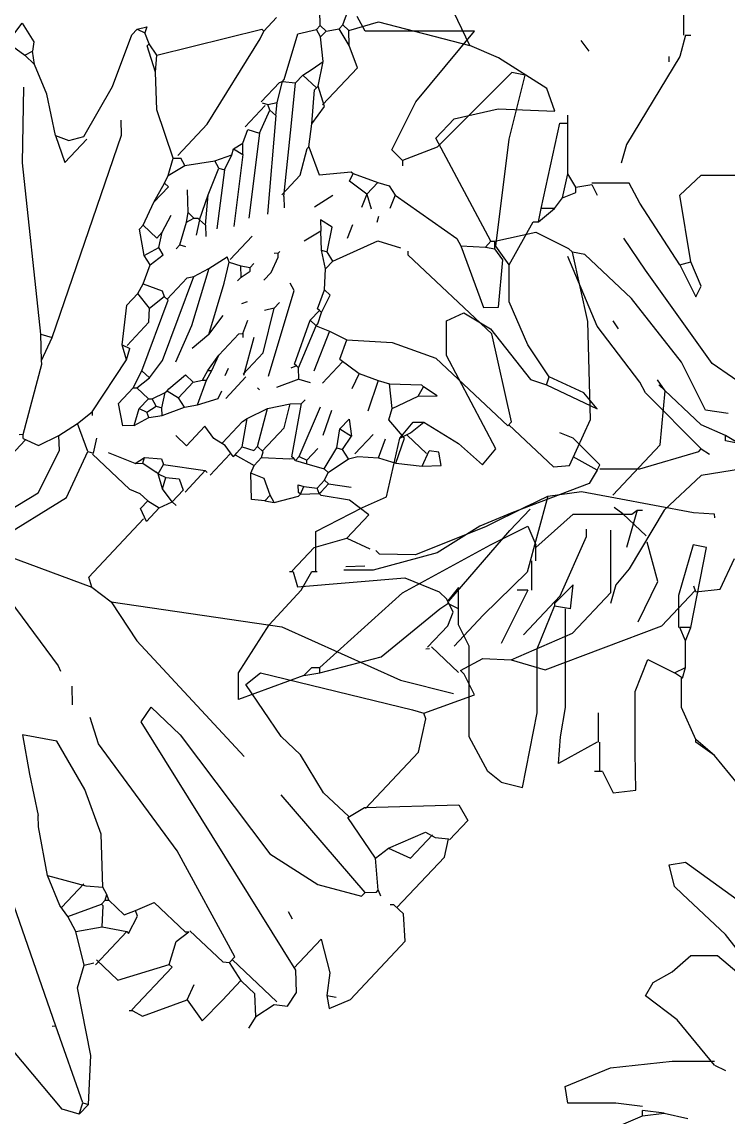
# Model space of a CAD drawing. Header units: metres. Extents: x 1769 to 3632, y 809 to 2652.
# Drawn here: x 2678.6825 to 2678.8982, y 1868.6891 to 1869.0236 of the extents above; entities that cross this region are included whole.
import ezdxf

# ---------------------------------------------------------------- set-up
doc = ezdxf.new("R2010")
doc.units = ezdxf.units.M
doc.header["$LTSCALE"] = 10
for name, color, linetype in [('A-GLAZ', 150, 'Continuous'), ('AG-FP-01$0$A-DOOR-1', 1, 'Continuous'), ('L-PLNT', 66, 'Continuous')]:
    doc.layers.add(name, color=color, linetype=linetype)
doc.styles.add('AG-FP-01$0$spa-fp01$0$WATG_Default', font='SIMPLEX.SHX', dxfattribs={"width": 0.8})

# ---------------------------------------------------------------- blocks, each defined once
blk = doc.blocks.new('GARRA DE LEON')
at = {"layer": 'L-PLNT', "color": 65, "linetype": 'Continuous'}
for p, q in [((1272.3701, 335.0963), (1272.2832, 335.0797)), ((1272.4033, 335.0797), (1272.3701, 335.0963)), ((1272.2376, 335.0632), (1272.1838, 335.0839)), ((1272.2832, 335.0797), (1272.2376, 335.0632)), ((1272.337, 335.0218), (1272.4033, 335.0797)), ((1272.1092, 334.9928), (1272.2376, 335.0632)), ((1272.2976, 334.9638), (1272.337, 335.0218)), ((1272.0719, 334.9514), (1272.0471, 335.0093)), ((1272.0844, 334.9514), (1272.1092, 334.9928)), ((1272.2976, 334.9224), (1272.2976, 334.9638)), ((1272.0471, 334.9265), (1272.0305, 334.9431)), ((1272.0595, 334.9265), (1272.0719, 334.9431)), ((1272.0719, 334.9431), (1272.0719, 334.9514)), ((1272.0844, 334.9514), (1272.0719, 334.9514)), ((1272.1009, 334.9348), (1272.0719, 334.9431)), ((1272.1009, 334.9348), (1272.0844, 334.9514)), ((1272.5109, 334.9224), (1272.5648, 334.9389)), ((1272.5648, 334.9389), (1272.573, 334.9389)), ((1272.5896, 334.9493), (1272.573, 334.9389)), ((1272.6642, 334.8768), (1272.573, 334.9389)), ((1272.689, 334.9493), (1272.5896, 334.9493)), ((1272.8132, 334.9306), (1272.689, 334.9493)), ((1272.0471, 334.9182), (1272.0471, 334.9265)), ((1272.0595, 334.9265), (1272.0471, 334.9265)), ((1272.0595, 334.9141), (1272.0595, 334.9265)), ((1272.1341, 334.9182), (1272.1009, 334.9348)), ((1272.4695, 334.8644), (1272.2976, 334.9224)), ((1272.4736, 334.8685), (1272.5109, 334.9224)), ((1272.8919, 334.9017), (1272.8132, 334.9306)), ((1272.9209, 334.9224), (1272.8919, 334.9017)), ((1272.0305, 334.8934), (1272.0471, 334.9182)), ((1272.0595, 334.9141), (1272.0471, 334.9182)), ((1272.0885, 334.8892), (1272.0595, 334.9141)), ((1272.1341, 334.8395), (1272.1341, 334.9182)), ((1271.9891, 334.8602), (1271.9891, 334.8892)), ((1272.0637, 334.8271), (1272.0305, 334.8934)), ((1272.0844, 334.8685), (1272.0885, 334.8892)), ((1272.1092, 334.8561), (1272.0885, 334.8892)), ((1272.8256, 334.881), (1272.805, 334.8851)), ((1272.0803, 334.852), (1272.0844, 334.8685)), ((1272.4695, 334.8644), (1272.4736, 334.8685)), ((1272.4819, 334.8602), (1272.4736, 334.8685)), ((1272.7718, 334.7691), (1272.6642, 334.8768)), ((1272.8774, 334.8147), (1272.8256, 334.881)), ((1271.8939, 334.7194), (1271.985, 334.8602)), ((1271.985, 334.8602), (1271.9891, 334.8602)), ((1271.9933, 334.8478), (1271.9891, 334.8602)), ((1272.0803, 334.8354), (1272.0803, 334.852)), ((1272.1092, 334.852), (1272.0803, 334.852)), ((1272.1382, 334.8395), (1272.1092, 334.8561)), ((1272.1092, 334.852), (1272.1092, 334.8561)), ((1272.1092, 334.8478), (1272.1092, 334.852)), ((1272.4405, 334.8271), (1272.4695, 334.852)), ((1272.4695, 334.852), (1272.4695, 334.8644)), ((1272.4695, 334.852), (1272.4819, 334.8602)), ((1272.5026, 334.8561), (1272.4819, 334.8602)), ((1272.5482, 334.7981), (1272.5026, 334.8561)), ((1272.0243, 334.6946), (1271.9933, 334.8478)), ((1272.0637, 334.823), (1272.0803, 334.8354)), ((1272.1217, 334.7816), (1272.0803, 334.8354)), ((1272.1423, 334.8064), (1272.1092, 334.8478)), ((1272.1423, 334.8064), (1272.1382, 334.8395)), ((1272.0616, 334.8188), (1272.0637, 334.823)), ((1272.0616, 334.7774), (1272.0616, 334.8188)), ((1272.0637, 334.823), (1272.0637, 334.8271)), ((1272.0803, 334.794), (1272.0637, 334.823)), ((1272.279, 334.8106), (1272.2956, 334.8188)), ((1272.2956, 334.8188), (1272.3121, 334.8147)), ((1272.3121, 334.8147), (1272.4281, 334.8313)), ((1272.4281, 334.8313), (1272.4405, 334.8271)), ((1272.4405, 334.8271), (1272.5316, 334.7816)), ((1272.1631, 334.7774), (1272.1423, 334.8064)), ((1272.2417, 334.794), (1272.279, 334.8106)), ((1272.279, 334.7857), (1272.279, 334.8106)), ((1272.3121, 334.8147), (1272.3204, 334.794)), ((1272.8774, 334.707), (1272.8774, 334.8147)), ((1270.5128, 334.6822), (1270.5128, 334.7857)), ((1272.0719, 334.7816), (1272.0803, 334.794)), ((1272.0927, 334.7774), (1272.0803, 334.794)), ((1272.2045, 334.7567), (1272.2376, 334.794)), ((1272.2376, 334.794), (1272.2417, 334.794)), ((1272.2459, 334.7816), (1272.2417, 334.794)), ((1272.279, 334.7857), (1272.2459, 334.7816)), ((1272.279, 334.7857), (1272.2997, 334.7733)), ((1272.279, 334.7857), (1272.2873, 334.765)), ((1272.5316, 334.7816), (1272.5482, 334.7981)), ((1272.9872, 334.7733), (1273.012, 334.794)), ((1273.012, 334.794), (1273.0162, 334.7898)), ((1272.0637, 334.7774), (1272.0719, 334.7816)), ((1272.0699, 334.7319), (1272.0699, 334.7774)), ((1272.0803, 334.7774), (1272.0719, 334.7816)), ((1272.0927, 334.7402), (1272.0803, 334.7774)), ((1272.0927, 334.7774), (1272.0803, 334.7774)), ((1272.0927, 334.7774), (1272.1879, 334.6573)), ((1272.1879, 334.6946), (1272.1217, 334.7816)), ((1272.1631, 334.7774), (1272.2045, 334.7567)), ((1272.1631, 334.7733), (1272.1631, 334.7774)), ((1272.1838, 334.736), (1272.1631, 334.7733)), ((1272.3204, 334.765), (1272.3163, 334.7733)), ((1272.7967, 334.6946), (1272.7718, 334.7691)), ((1272.8836, 334.707), (1272.9872, 334.7733)), ((1272.2335, 334.7153), (1272.2417, 334.7484)), ((1272.3411, 334.7443), (1272.3743, 334.7609)), ((1272.3908, 334.7609), (1272.3867, 334.765)), ((1272.5689, 334.7609), (1272.3908, 334.7609)), ((1272.6849, 334.6822), (1272.5689, 334.7609)), ((1273.099, 334.7153), (1273.0824, 334.765)), ((1271.8442, 334.7277), (1271.8525, 334.7402)), ((1271.8442, 334.7277), (1271.8566, 334.7319)), ((1271.8525, 334.7402), (1271.8566, 334.7319)), ((1271.8732, 334.7236), (1271.8566, 334.7319)), ((1272.0761, 334.7319), (1272.0927, 334.7402)), ((1272.0844, 334.7112), (1272.0761, 334.7319)), ((1272.0927, 334.7402), (1272.1713, 334.6325)), ((1272.1838, 334.6946), (1272.1838, 334.736)), ((1272.3039, 334.7153), (1272.2956, 334.736)), ((1272.3121, 334.6739), (1272.3411, 334.7443)), ((1271.8442, 334.7153), (1271.8442, 334.7277)), ((1271.8773, 334.6366), (1271.8442, 334.7153)), ((1271.8732, 334.7194), (1271.8732, 334.7236)), ((1271.8939, 334.7194), (1271.8732, 334.7236)), ((1271.9105, 334.6987), (1271.8732, 334.7194)), ((1271.9105, 334.6987), (1271.8939, 334.7194)), ((1273.0741, 334.6863), (1273.099, 334.7153)), ((1270.0179, 334.6884), (1270.0055, 334.7112)), ((1271.9519, 334.6573), (1271.9105, 334.6987)), ((1272.0803, 334.6946), (1272.0844, 334.7112)), ((1272.0803, 334.6946), (1272.0968, 334.6987)), ((1272.0968, 334.6987), (1272.0844, 334.7112)), ((1272.0968, 334.6987), (1272.1631, 334.6076)), ((1272.2749, 334.7112), (1272.2542, 334.707)), ((1272.2542, 334.707), (1272.2666, 334.6946)), ((1272.2956, 334.678), (1272.2749, 334.7112)), ((1272.8381, 334.678), (1272.8836, 334.707)), ((1270.1877, 334.6884), (1270.0179, 334.6884)), ((1270.0966, 334.5786), (1270.1877, 334.6884)), ((1270.5149, 334.6822), (1270.5066, 334.649)), ((1270.5149, 334.6822), (1270.5232, 334.6822)), ((1272.0243, 334.6283), (1272.0243, 334.6946)), ((1272.0719, 334.6615), (1272.0844, 334.6863)), ((1272.0844, 334.6863), (1272.0803, 334.6946)), ((1272.0927, 334.6615), (1272.0844, 334.6863)), ((1272.1879, 334.6946), (1272.2003, 334.6822)), ((1272.2666, 334.6946), (1272.2583, 334.6656)), ((1272.2873, 334.6739), (1272.2666, 334.6946)), ((1272.6849, 334.6739), (1272.6849, 334.6822)), ((1272.7801, 334.676), (1272.7967, 334.6946)), ((1272.9085, 334.6967), (1272.8919, 334.6946)), ((1272.9582, 334.6967), (1272.9085, 334.6967)), ((1273.0203, 334.6573), (1272.9665, 334.6905)), ((1273.0741, 334.6863), (1273.0658, 334.6905)), ((1273.0721, 334.6118), (1273.0721, 334.6863)), ((1270.3658, 334.6573), (1270.3534, 334.6739)), ((1272.2873, 334.6739), (1272.2956, 334.678)), ((1272.3121, 334.6573), (1272.2873, 334.6739)), ((1272.3121, 334.6739), (1272.2956, 334.678)), ((1272.3121, 334.6573), (1272.3121, 334.6739)), ((1272.4654, 334.6449), (1272.5316, 334.6739)), ((1272.5316, 334.6739), (1272.6849, 334.6739)), ((1272.6849, 334.676), (1272.7801, 334.676)), ((1272.805, 334.6366), (1272.8381, 334.678)), ((1272.9789, 334.5952), (1272.9126, 334.6656)), ((1270.5066, 334.649), (1270.4238, 334.5124)), ((1270.49, 334.6408), (1270.49, 334.649)), ((1272.0223, 334.6201), (1271.9519, 334.6573)), ((1272.043, 334.6242), (1272.0719, 334.6615)), ((1272.0844, 334.6573), (1272.0719, 334.6615)), ((1272.0844, 334.6573), (1272.0927, 334.6615)), ((1272.1009, 334.6159), (1272.0844, 334.6573)), ((1272.0927, 334.6615), (1272.1465, 334.5869)), ((1272.3329, 334.6325), (1272.3121, 334.6573)), ((1273.041, 334.5911), (1273.0203, 334.6573)), ((1271.898, 334.5497), (1271.8773, 334.6366)), ((1272.3453, 334.6035), (1272.3329, 334.6325)), ((1272.3453, 334.6325), (1272.3329, 334.6325)), ((1272.3536, 334.6035), (1272.3453, 334.6325)), ((1272.4115, 334.5994), (1272.4654, 334.6449)), ((1272.573, 334.6325), (1272.5482, 334.6283)), ((1272.5523, 334.6118), (1272.573, 334.6325)), ((1272.7925, 334.6035), (1272.805, 334.6366)), ((1272.805, 334.6366), (1272.8629, 334.529)), ((1272.8919, 334.6325), (1272.8836, 334.6408)), ((1272.925, 334.5372), (1272.8919, 334.6325)), ((1270.2457, 334.6242), (1270.1297, 334.5082)), ((1270.2416, 334.5207), (1270.2664, 334.6201)), ((1270.2664, 334.6201), (1270.2457, 334.6242)), ((1272.0223, 334.6201), (1272.0305, 334.6283)), ((1272.0347, 334.5952), (1272.0223, 334.6201)), ((1272.043, 334.6242), (1272.0305, 334.6283)), ((1272.0347, 334.5952), (1272.043, 334.6242)), ((1272.1299, 334.5786), (1272.1009, 334.6159)), ((1272.1175, 334.5786), (1272.1009, 334.6159)), ((1272.1941, 334.5662), (1272.1941, 334.6159)), ((1272.2417, 334.6242), (1272.2376, 334.6201)), ((1272.2417, 334.6242), (1272.2417, 334.6283)), ((1272.2459, 334.6201), (1272.2417, 334.6242)), ((1272.2542, 334.5952), (1272.2459, 334.6201)), ((1272.2542, 334.5952), (1272.2459, 334.6201)), ((1272.5068, 334.5952), (1272.544, 334.6283)), ((1272.544, 334.6283), (1272.5482, 334.6283)), ((1272.5523, 334.6118), (1272.5482, 334.6283)), ((1271.7117, 334.5745), (1271.7076, 334.6118)), ((1271.7076, 334.6118), (1271.7407, 334.6035)), ((1271.7407, 334.6035), (1271.749, 334.5911)), ((1271.9394, 334.5911), (1271.9229, 334.6076)), ((1272.0968, 334.5745), (1272.0719, 334.5994)), ((1272.2997, 334.5994), (1272.2873, 334.6035)), ((1272.3619, 334.4751), (1272.2997, 334.5994)), ((1272.3494, 334.6035), (1272.3453, 334.6035)), ((1272.3494, 334.5828), (1272.3494, 334.6035)), ((1272.3536, 334.6035), (1272.3494, 334.6035)), ((1272.3619, 334.5869), (1272.3536, 334.6035)), ((1272.3825, 334.5911), (1272.4115, 334.5994)), ((1272.424, 334.5704), (1272.4115, 334.5994)), ((1272.5358, 334.5704), (1272.5523, 334.6118)), ((1272.7925, 334.6035), (1272.7677, 334.5372)), ((1272.7987, 334.5579), (1272.7987, 334.6035)), ((1272.9872, 334.4378), (1273.0721, 334.6118)), ((1270.0593, 334.5041), (1270.0966, 334.5786)), ((1271.7117, 334.5745), (1271.7448, 334.5786)), ((1271.7448, 334.5786), (1271.749, 334.5911)), ((1271.7655, 334.5786), (1271.7448, 334.5786)), ((1271.7655, 334.5786), (1271.749, 334.5911)), ((1271.8111, 334.5579), (1271.7655, 334.5786)), ((1272.0761, 334.2888), (1271.9394, 334.5911)), ((1272.0388, 334.5828), (1272.0347, 334.5952)), ((1272.0471, 334.5828), (1272.0388, 334.5828)), ((1272.0471, 334.5497), (1272.0388, 334.5828)), ((1272.0471, 334.5497), (1272.0471, 334.5828)), ((1272.1092, 334.5745), (1272.1134, 334.5786)), ((1272.1175, 334.5786), (1272.1134, 334.5786)), ((1272.1299, 334.5786), (1272.1175, 334.5786)), ((1272.1175, 334.5786), (1272.1299, 334.5579)), ((1272.1299, 334.5786), (1272.1423, 334.5662)), ((1272.2128, 334.5704), (1272.2252, 334.5786)), ((1272.2252, 334.5786), (1272.2252, 334.5869)), ((1272.2293, 334.5745), (1272.2252, 334.5786)), ((1272.2542, 334.5952), (1272.2542, 334.5786)), ((1272.3784, 334.5165), (1272.3494, 334.5828)), ((1272.3619, 334.5828), (1272.3494, 334.5828)), ((1272.3619, 334.5828), (1272.3825, 334.5911)), ((1272.3619, 334.5828), (1272.3619, 334.5869)), ((1272.3867, 334.5165), (1272.3619, 334.5828)), ((1272.3825, 334.5911), (1272.4074, 334.529)), ((1272.4612, 334.5745), (1272.4902, 334.5869)), ((1272.4902, 334.5869), (1272.5068, 334.5952)), ((1272.4902, 334.5869), (1272.5109, 334.5414)), ((1272.5358, 334.5704), (1272.5068, 334.5952)), ((1272.9789, 334.5082), (1272.9789, 334.5952)), ((1272.1051, 334.5621), (1272.0968, 334.5745)), ((1272.1092, 334.5745), (1272.0968, 334.5745)), ((1272.1051, 334.5621), (1272.1092, 334.5745)), ((1272.1217, 334.529), (1272.1051, 334.5621)), ((1272.1796, 334.5331), (1272.1879, 334.5662)), ((1272.1962, 334.5621), (1272.1879, 334.5662)), ((1272.1962, 334.5621), (1272.2128, 334.5704)), ((1272.2128, 334.5331), (1272.1962, 334.5621)), ((1272.2252, 334.5579), (1272.2128, 334.5704)), ((1272.2252, 334.5579), (1272.2293, 334.5745)), ((1272.2956, 334.5579), (1272.2956, 334.5704)), ((1272.424, 334.5704), (1272.4612, 334.5745)), ((1272.4302, 334.5704), (1272.4302, 334.5248)), ((1272.4612, 334.5745), (1272.4695, 334.5497)), ((1272.544, 334.5538), (1272.5358, 334.5704)), ((1272.6352, 334.5704), (1272.6227, 334.5621)), ((1272.631, 334.5372), (1272.6227, 334.5621)), ((1272.6517, 334.5579), (1272.6352, 334.5704)), ((1270.2912, 334.413), (1270.3202, 334.5455)), ((1270.3202, 334.5455), (1270.3326, 334.5455)), ((1270.3326, 334.5455), (1270.3326, 334.5579)), ((1270.3326, 334.4668), (1270.3326, 334.5455)), ((1271.8649, 334.5207), (1271.8111, 334.5579)), ((1271.8856, 334.529), (1271.898, 334.5497)), ((1271.9042, 334.5), (1271.9042, 334.5497)), ((1272.0595, 334.5124), (1272.0471, 334.5497)), ((1272.0885, 334.5248), (1272.0803, 334.5538)), ((1272.2252, 334.5579), (1272.2252, 334.5497)), ((1272.2956, 334.5579), (1272.2873, 334.5455)), ((1272.3308, 334.4958), (1272.2956, 334.5579)), ((1272.5813, 334.5497), (1272.544, 334.5538)), ((1272.5813, 334.5559), (1272.6227, 334.5559)), ((1272.5979, 334.5124), (1272.5813, 334.5497)), ((1272.631, 334.5372), (1272.6517, 334.5579)), ((1272.805, 334.413), (1272.7987, 334.5579)), ((1271.8566, 334.4544), (1271.778, 334.5414)), ((1271.8649, 334.5207), (1271.8856, 334.529)), ((1272.1217, 334.529), (1272.1299, 334.5331)), ((1272.1217, 334.529), (1272.1217, 334.5207)), ((1272.1713, 334.5082), (1272.1796, 334.5331)), ((1272.1796, 334.5331), (1272.2211, 334.4503)), ((1272.25, 334.4586), (1272.2128, 334.5331)), ((1272.2542, 334.529), (1272.2583, 334.5372)), ((1272.573, 334.5), (1272.5606, 334.529)), ((1272.5979, 334.5124), (1272.631, 334.5372)), ((1272.7677, 334.5372), (1272.718, 334.4296)), ((1272.8629, 334.529), (1272.8588, 334.4337)), ((1272.925, 334.4544), (1272.925, 334.5372)), ((1270.2208, 334.355), (1270.2416, 334.5207)), ((1270.4238, 334.5124), (1270.4155, 334.4834)), ((1271.8649, 334.5207), (1271.9042, 334.5)), ((1272.0595, 334.5124), (1272.0885, 334.5124)), ((1272.0595, 334.5041), (1272.0595, 334.5124)), ((1272.1009, 334.5041), (1272.0885, 334.5248)), ((1272.0885, 334.5124), (1272.0885, 334.5248)), ((1272.2873, 334.4958), (1272.279, 334.5165)), ((1272.3825, 334.5165), (1272.3784, 334.5165)), ((1272.3825, 334.5165), (1272.3784, 334.5082)), ((1272.3867, 334.5165), (1272.3825, 334.5165)), ((1272.3991, 334.5041), (1272.3867, 334.5165)), ((1272.3991, 334.5041), (1272.4157, 334.5124)), ((1272.4985, 334.4917), (1272.4985, 334.5124)), ((1272.4985, 334.5124), (1272.5192, 334.4958)), ((1272.542, 334.4793), (1272.542, 334.5207)), ((1272.573, 334.5), (1272.5979, 334.5124)), ((1270.0759, 334.4875), (1270.0593, 334.5041)), ((1270.1297, 334.5082), (1270.0759, 334.4875)), ((1272.0927, 334.4793), (1272.0595, 334.5041)), ((1272.0927, 334.4793), (1272.1009, 334.5041)), ((1272.1134, 334.5), (1272.1009, 334.5041)), ((1272.1092, 334.4751), (1272.1134, 334.5)), ((1272.1651, 334.5), (1272.1713, 334.5082)), ((1272.1651, 334.4544), (1272.1651, 334.5)), ((1272.2252, 334.3799), (1272.1713, 334.5082)), ((1272.25, 334.4586), (1272.2459, 334.4958)), ((1272.2832, 334.4917), (1272.2873, 334.4958)), ((1272.2873, 334.4958), (1272.2915, 334.4917)), ((1272.3329, 334.4503), (1272.3039, 334.5041)), ((1272.3308, 334.4503), (1272.3308, 334.4958)), ((1272.3991, 334.5041), (1272.3825, 334.471)), ((1272.4819, 334.4171), (1272.4529, 334.4958)), ((1272.4861, 334.4668), (1272.4695, 334.5041)), ((1272.4985, 334.4917), (1272.5192, 334.4958)), ((1272.5234, 334.471), (1272.5192, 334.4958)), ((1272.5482, 334.4793), (1272.573, 334.5)), ((1272.9375, 334.413), (1272.9789, 334.5082)), ((1270.0759, 334.4875), (1270.0759, 334.4793)), ((1272.1092, 334.4751), (1272.0927, 334.4793)), ((1272.2832, 334.4461), (1272.2832, 334.4917)), ((1272.4157, 334.4668), (1272.4281, 334.4793)), ((1272.4281, 334.4793), (1272.4281, 334.4875)), ((1272.4736, 334.4089), (1272.4281, 334.4793)), ((1272.515, 334.4668), (1272.4985, 334.4917)), ((1272.5399, 334.4668), (1272.5482, 334.4793)), ((1270.3244, 334.4296), (1270.3326, 334.4668)), ((1270.3451, 334.4461), (1270.3326, 334.4668)), ((1270.5066, 334.4337), (1270.5397, 334.4648)), ((1270.5397, 334.4648), (1270.5936, 334.4648)), ((1272.1217, 334.4461), (1272.1092, 334.4751)), ((1272.395, 334.4378), (1272.4157, 334.4668)), ((1272.4343, 334.4337), (1272.4157, 334.4668)), ((1272.515, 334.4668), (1272.5234, 334.471)), ((1272.5234, 334.4296), (1272.515, 334.4668)), ((1272.5399, 334.4668), (1272.5234, 334.471)), ((1272.5316, 334.4296), (1272.5399, 334.4668)), ((1270.3451, 334.4461), (1270.3699, 334.4503)), ((1270.3451, 334.4378), (1270.3451, 334.4461)), ((1270.4279, 334.4523), (1270.3699, 334.4523)), ((1270.3699, 334.4503), (1270.3782, 334.4337)), ((1270.4445, 334.4213), (1270.4279, 334.4523)), ((1272.0595, 334.2805), (1271.8566, 334.4544)), ((1272.1217, 334.4461), (1272.1507, 334.4586)), ((1272.1258, 334.4296), (1272.1217, 334.4461)), ((1272.1507, 334.4586), (1272.1589, 334.4544)), ((1272.1548, 334.4254), (1272.1589, 334.4544)), ((1272.1672, 334.4544), (1272.1589, 334.4544)), ((1272.2128, 334.3467), (1272.1672, 334.4544)), ((1272.2211, 334.4503), (1272.2417, 334.3923)), ((1272.25, 334.4586), (1272.2459, 334.4254)), ((1272.2873, 334.4171), (1272.2832, 334.4461)), ((1272.2915, 334.4213), (1272.2832, 334.4461)), ((1272.337, 334.4503), (1272.337, 334.4047)), ((1272.366, 334.4503), (1272.3619, 334.4503)), ((1272.4944, 334.4213), (1272.4944, 334.4461)), ((1270.312, 334.413), (1270.3244, 334.4296)), ((1270.3244, 334.4296), (1270.3451, 334.4378)), ((1270.5232, 334.3302), (1270.5066, 334.4337)), ((1272.1258, 334.4047), (1272.1258, 334.4296)), ((1272.1548, 334.4254), (1272.1258, 334.4296)), ((1272.1693, 334.4089), (1272.1548, 334.4254)), ((1272.3121, 334.4296), (1272.308, 334.442)), ((1272.3825, 334.4047), (1272.395, 334.4378)), ((1272.424, 334.384), (1272.395, 334.4378)), ((1272.4343, 334.384), (1272.4343, 334.4337)), ((1272.4985, 334.4171), (1272.5234, 334.4296)), ((1272.5316, 334.4296), (1272.5234, 334.4296)), ((1272.5358, 334.4171), (1272.5316, 334.4296)), ((1272.544, 334.4171), (1272.573, 334.4378)), ((1272.6227, 334.4254), (1272.5855, 334.4213)), ((1272.6227, 334.3757), (1272.6227, 334.4254)), ((1272.718, 334.4296), (1272.6766, 334.3923)), ((1272.8588, 334.4337), (1272.8588, 334.3674)), ((1272.9375, 334.413), (1272.9872, 334.4378)), ((1270.2871, 334.3923), (1270.312, 334.413)), ((1270.2871, 334.3923), (1270.2912, 334.413)), ((1270.312, 334.413), (1270.2912, 334.413)), ((1270.5066, 334.326), (1270.4445, 334.4213)), ((1272.1693, 334.3592), (1272.1693, 334.4089)), ((1272.2873, 334.4171), (1272.2915, 334.4213)), ((1272.2915, 334.4006), (1272.2873, 334.4171)), ((1272.2956, 334.4047), (1272.2915, 334.4213)), ((1272.3287, 334.3964), (1272.3246, 334.4089)), ((1272.4736, 334.4047), (1272.4778, 334.4089)), ((1272.4778, 334.4089), (1272.4736, 334.4089)), ((1272.4819, 334.4089), (1272.4778, 334.4089)), ((1272.4819, 334.4171), (1272.4944, 334.4213)), ((1272.4819, 334.4089), (1272.4985, 334.4171)), ((1272.4819, 334.4089), (1272.4819, 334.4171)), ((1272.4985, 334.4171), (1272.4944, 334.4213)), ((1272.5358, 334.4006), (1272.5358, 334.4171)), ((1272.544, 334.4171), (1272.5358, 334.4171)), ((1272.544, 334.4006), (1272.544, 334.4171)), ((1272.5855, 334.4213), (1272.5482, 334.3964)), ((1272.7304, 334.3923), (1272.7842, 334.413)), ((1272.7842, 334.413), (1272.8008, 334.413)), ((1272.8215, 334.4047), (1272.8008, 334.413)), ((1272.9043, 334.384), (1272.9375, 334.413)), ((1270.2416, 334.326), (1270.2788, 334.3923)), ((1270.2788, 334.3923), (1270.2871, 334.3923)), ((1272.1631, 334.355), (1272.1258, 334.4047)), ((1272.2832, 334.3882), (1272.2915, 334.4006)), ((1272.2915, 334.4006), (1272.2956, 334.4047)), ((1272.3121, 334.3674), (1272.2956, 334.4047)), ((1272.3121, 334.3674), (1272.3287, 334.3964)), ((1272.3805, 334.3964), (1272.3825, 334.4047)), ((1272.3805, 334.3509), (1272.3805, 334.3964)), ((1272.4074, 334.3674), (1272.3825, 334.4047)), ((1272.4405, 334.3757), (1272.4736, 334.4047)), ((1272.5192, 334.3882), (1272.5358, 334.4006)), ((1272.5234, 334.3757), (1272.544, 334.3964)), ((1272.544, 334.3964), (1272.5358, 334.4006)), ((1272.544, 334.3964), (1272.544, 334.4006)), ((1272.5482, 334.3964), (1272.544, 334.3964)), ((1272.6186, 334.2681), (1272.7304, 334.3923)), ((1272.6766, 334.3923), (1272.6683, 334.3923)), ((1272.8298, 334.384), (1272.8215, 334.4047)), ((1272.2293, 334.3467), (1272.2252, 334.3799)), ((1272.2625, 334.355), (1272.2666, 334.3882)), ((1272.2666, 334.3882), (1272.2832, 334.3882)), ((1272.2832, 334.355), (1272.2832, 334.3882)), ((1272.4074, 334.3674), (1272.424, 334.3757)), ((1272.424, 334.3757), (1272.424, 334.384)), ((1272.4364, 334.384), (1272.424, 334.384)), ((1272.4405, 334.3757), (1272.4364, 334.384)), ((1272.4405, 334.3592), (1272.4405, 334.3757)), ((1272.5109, 334.384), (1272.5192, 334.3882)), ((1272.5192, 334.3757), (1272.5109, 334.384)), ((1272.5234, 334.3757), (1272.5192, 334.3882)), ((1272.5234, 334.3757), (1272.5192, 334.3757)), ((1272.5234, 334.3716), (1272.5234, 334.3757)), ((1272.5958, 334.3302), (1272.6227, 334.3757)), ((1272.6227, 334.3757), (1272.66, 334.3882)), ((1272.8298, 334.3385), (1272.8298, 334.384)), ((1272.8919, 334.3467), (1272.9043, 334.384)), ((1270.4528, 334.3177), (1270.4196, 334.3674)), ((1272.1631, 334.355), (1272.1755, 334.3592)), ((1272.1838, 334.3426), (1272.1755, 334.3592)), ((1272.2997, 334.3509), (1272.3121, 334.3674)), ((1272.4074, 334.355), (1272.4074, 334.3674)), ((1272.4074, 334.3509), (1272.4405, 334.3592)), ((1272.4447, 334.3467), (1272.4405, 334.3592)), ((1272.5026, 334.3385), (1272.5234, 334.3716)), ((1272.6517, 334.3426), (1272.6724, 334.3633)), ((1270.2416, 334.326), (1270.2208, 334.355)), ((1272.1838, 334.3426), (1272.1631, 334.355)), ((1272.2003, 334.2474), (1272.1838, 334.3426)), ((1272.2211, 334.3177), (1272.2128, 334.3467)), ((1272.2293, 334.3467), (1272.2128, 334.3467)), ((1272.2252, 334.3219), (1272.2293, 334.3467)), ((1272.2542, 334.326), (1272.2625, 334.3467)), ((1272.2625, 334.3509), (1272.2832, 334.355)), ((1272.2625, 334.3509), (1272.2625, 334.355)), ((1272.2625, 334.3467), (1272.2625, 334.3509)), ((1272.2749, 334.326), (1272.2625, 334.3467)), ((1272.2997, 334.3509), (1272.2832, 334.355)), ((1272.2832, 334.3177), (1272.2997, 334.3509)), ((1272.366, 334.3467), (1272.3432, 334.3509)), ((1272.3432, 334.3509), (1272.3432, 334.3095)), ((1272.3867, 334.3509), (1272.366, 334.3467)), ((1272.4074, 334.3467), (1272.3867, 334.3509)), ((1272.4012, 334.3012), (1272.4012, 334.3467)), ((1272.4074, 334.3509), (1272.4074, 334.355)), ((1272.4074, 334.3467), (1272.4074, 334.3509)), ((1272.4654, 334.355), (1272.4447, 334.3467)), ((1272.4736, 334.3177), (1272.4447, 334.3467)), ((1272.4902, 334.3426), (1272.4654, 334.355)), ((1272.4902, 334.3302), (1272.4902, 334.3426)), ((1272.5026, 334.3385), (1272.4902, 334.3426)), ((1272.834, 334.3426), (1272.8919, 334.3426)), ((1272.9002, 334.3467), (1272.8919, 334.3467)), ((1272.9333, 334.3343), (1272.9002, 334.3467)), ((1270.2416, 334.2681), (1270.2416, 334.326)), ((1270.3782, 334.2308), (1270.3326, 334.3385)), ((1270.5066, 334.326), (1270.5232, 334.3302)), ((1270.5066, 334.326), (1270.5314, 334.2763)), ((1270.5397, 334.2929), (1270.5232, 334.3302)), ((1272.25, 334.3219), (1272.2542, 334.326)), ((1272.2666, 334.3219), (1272.2542, 334.326)), ((1272.2666, 334.3219), (1272.2749, 334.326)), ((1272.2832, 334.3177), (1272.2749, 334.326)), ((1272.4902, 334.3302), (1272.4736, 334.3177)), ((1272.4902, 334.3302), (1272.5026, 334.3385)), ((1272.5958, 334.2805), (1272.5958, 334.3302)), ((1272.834, 334.3385), (1272.8298, 334.3343)), ((1272.8961, 334.2598), (1272.9333, 334.3343)), ((1270.5563, 334.1728), (1270.4528, 334.3177)), ((1272.2211, 334.3177), (1272.2252, 334.3219)), ((1272.2211, 334.2846), (1272.2211, 334.3177)), ((1272.25, 334.3219), (1272.2252, 334.3219)), ((1272.25, 334.3012), (1272.25, 334.3219)), ((1272.2625, 334.3053), (1272.2666, 334.3219)), ((1272.2707, 334.3012), (1272.2832, 334.3177)), ((1272.3432, 334.3095), (1272.3204, 334.3095)), ((1272.834, 334.2722), (1272.9085, 334.3136)), ((1270.5314, 334.2763), (1270.5397, 334.2929)), ((1272.25, 334.3012), (1272.2625, 334.3053)), ((1272.2625, 334.2763), (1272.25, 334.3012)), ((1272.2707, 334.3012), (1272.2625, 334.3053)), ((1272.2625, 334.2763), (1272.2707, 334.3012)), ((1272.337, 334.2639), (1272.3908, 334.3012)), ((1272.3908, 334.2556), (1272.3908, 334.3012)), ((1272.3908, 334.3012), (1272.395, 334.3012)), ((1272.0595, 334.2805), (1272.0761, 334.2888)), ((1272.0885, 334.2515), (1272.0595, 334.2805)), ((1272.0885, 334.2515), (1272.0761, 334.2888)), ((1272.25, 334.2639), (1272.2211, 334.2846)), ((1272.2625, 334.2763), (1272.25, 334.2639)), ((1272.5979, 334.2805), (1272.5938, 334.2763)), ((1272.5979, 334.2805), (1272.6186, 334.2681)), ((1270.2705, 334.2018), (1270.2416, 334.2681)), ((1272.308, 334.2515), (1272.3287, 334.2681)), ((1272.3287, 334.2681), (1272.337, 334.2639)), ((1272.3411, 334.2474), (1272.337, 334.2639)), ((1272.3536, 334.2515), (1272.3701, 334.2639)), ((1272.3701, 334.2639), (1272.3867, 334.2556)), ((1272.3867, 334.2308), (1272.3867, 334.2556)), ((1272.6434, 334.2059), (1272.834, 334.2722)), ((1272.8795, 334.2515), (1272.8961, 334.2598)), ((1272.9043, 334.2556), (1272.8961, 334.2598)), ((1272.9313, 334.2101), (1272.9043, 334.2556)), ((1270.1442, 334.2391), (1270.1712, 334.2515)), ((1270.1442, 334.1852), (1270.1442, 334.2391)), ((1270.1712, 334.2515), (1270.2126, 334.2266)), ((1270.4114, 334.2266), (1270.403, 334.2391)), ((1272.0927, 334.2474), (1272.0885, 334.2515)), ((1272.1465, 334.148), (1272.0927, 334.2474)), ((1272.1962, 334.2184), (1272.2003, 334.2474)), ((1272.2003, 334.2474), (1272.2045, 334.2432)), ((1272.3039, 334.2349), (1272.308, 334.2515)), ((1272.3039, 334.2349), (1272.3121, 334.2432)), ((1272.3121, 334.2432), (1272.308, 334.2515)), ((1272.3121, 334.2432), (1272.337, 334.2474)), ((1272.3411, 334.2474), (1272.337, 334.2474)), ((1272.3411, 334.2474), (1272.3536, 334.2515)), ((1272.3619, 334.2349), (1272.3411, 334.2474)), ((1272.3619, 334.2349), (1272.3536, 334.2515)), ((1272.6683, 334.1314), (1272.8795, 334.2515)), ((1270.2126, 334.2266), (1270.2747, 334.148)), ((1270.4445, 334.1438), (1270.3782, 334.2308)), ((1272.2459, 334.2018), (1272.2335, 334.2225)), ((1272.3039, 334.2349), (1272.2625, 334.2184)), ((1272.3867, 334.2308), (1272.3619, 334.2349)), ((1272.3784, 334.2101), (1272.3867, 334.2308)), ((1272.3867, 334.2308), (1272.395, 334.2308)), ((1272.1879, 334.1852), (1272.1962, 334.2184)), ((1272.2376, 334.1977), (1272.1962, 334.2184)), ((1272.3246, 334.1997), (1272.3411, 334.2059)), ((1272.3411, 334.2059), (1272.3577, 334.2059)), ((1272.3577, 334.2059), (1272.3784, 334.2101)), ((1272.3577, 334.1894), (1272.3577, 334.2059)), ((1272.3784, 334.1811), (1272.3784, 334.2101)), ((1272.424, 334.0527), (1272.6434, 334.2059)), ((1272.9313, 334.09), (1272.9313, 334.2101)), ((1270.3037, 334.1521), (1270.2705, 334.2018)), ((1272.2376, 334.1977), (1272.2459, 334.2018)), ((1272.2625, 334.1231), (1272.2376, 334.1977)), ((1272.2459, 334.1997), (1272.3246, 334.1997)), ((1272.3784, 334.1811), (1272.3577, 334.1894)), ((1272.9292, 334.09), (1273.0327, 334.1935)), ((1273.0327, 334.1935), (1273.0596, 334.1852)), ((1270.2208, 334.0403), (1270.1442, 334.1852)), ((1270.6225, 334.1273), (1270.5563, 334.1728)), ((1272.1755, 334.1521), (1272.1879, 334.1852)), ((1272.2045, 334.1687), (1272.1879, 334.1852)), ((1272.3722, 334.0569), (1272.3722, 334.1811)), ((1273.0596, 334.1852), (1273.0596, 334.1438)), ((1272.2252, 334.0983), (1272.2045, 334.1687)), ((1270.2747, 334.148), (1270.2995, 334.1397)), ((1270.2995, 334.1397), (1270.3037, 334.1521)), ((1270.2995, 334.1397), (1270.3782, 334.1024)), ((1270.3575, 334.1273), (1270.3037, 334.1521)), ((1270.4528, 334.1273), (1270.4445, 334.1438)), ((1270.4528, 334.1273), (1270.4445, 334.1438)), ((1270.5397, 334.0776), (1270.4735, 334.1397)), ((1272.1465, 334.148), (1272.1423, 334.1438)), ((1272.1507, 334.1438), (1272.1465, 334.148)), ((1272.1507, 334.1438), (1272.1755, 334.1521)), ((1272.1548, 334.0776), (1272.1548, 334.1438)), ((1273.041, 334.1314), (1273.0576, 334.1438)), ((1273.0721, 334.119), (1273.0576, 334.1438)), ((1270.3782, 334.1024), (1270.3575, 334.1273)), ((1270.5397, 334.0403), (1270.4528, 334.1273)), ((1272.2293, 333.9989), (1272.2625, 334.1231)), ((1272.6642, 334.1024), (1272.6683, 334.1314)), ((1272.9996, 334.0693), (1273.0244, 334.1273)), ((1273.0244, 334.1273), (1273.041, 334.1314)), ((1273.0348, 334.0817), (1273.0348, 334.1314)), ((1272.7594, 334.0817), (1272.6642, 334.1024)), ((1273.0721, 334.0113), (1273.0721, 334.119)), ((1272.2003, 334.0072), (1272.2252, 334.0983)), ((1272.9209, 334.061), (1272.9292, 334.09)), ((1270.0718, 334.0569), (1270.0925, 334.0817)), ((1270.0883, 334.0651), (1270.109, 334.0817)), ((1270.0925, 334.0817), (1270.109, 334.0817)), ((1270.109, 334.0817), (1270.1629, 334.0486)), ((1270.577, 334.061), (1270.5397, 334.0776)), ((1272.8008, 334.0817), (1272.7594, 334.0817)), ((1272.8671, 334.0631), (1272.8008, 334.0817)), ((1272.9954, 334.0444), (1272.9996, 334.0693)), ((1272.9996, 334.0693), (1273.0348, 334.0817)), ((1270.0511, 333.9657), (1270.0718, 334.0569)), ((1270.0718, 334.0569), (1270.0883, 334.0651)), ((1270.341, 334.0569), (1270.3202, 334.0651)), ((1270.3824, 334.0154), (1270.341, 334.0569)), ((1270.5977, 334.0486), (1270.577, 334.061)), ((1270.577, 334.0527), (1270.577, 334.061)), ((1270.5977, 334.0486), (1270.577, 334.0527)), ((1272.3867, 334.0486), (1272.3722, 334.0569)), ((1272.3867, 334.0486), (1272.424, 334.0527)), ((1272.424, 334.0527), (1272.4944, 334.0361)), ((1272.9209, 334.0631), (1272.8671, 334.0631)), ((1272.9954, 334.0444), (1272.9209, 334.061)), ((1270.1629, 334.0486), (1270.2001, 334.0154)), ((1270.2001, 334.0154), (1270.2208, 334.0403)), ((1270.4445, 334.0092), (1270.5356, 334.0361)), ((1270.5356, 334.0361), (1270.5397, 334.0403)), ((1270.5397, 334.0403), (1270.5522, 334.032)), ((1272.2293, 333.9823), (1272.3867, 334.0486)), ((1272.4944, 334.0361), (1272.7387, 334.0196)), ((1273.0327, 334.0113), (1272.9954, 334.0444)), ((1270.3782, 334.0072), (1270.341, 334.0279)), ((1270.3782, 334.0072), (1270.3658, 333.9865)), ((1270.3782, 334.0072), (1270.3824, 334.0154)), ((1270.3824, 334.0092), (1270.4445, 334.0092)), ((1270.6432, 334.0154), (1270.5397, 333.9989)), ((1273.0203, 333.9947), (1272.8215, 334.0154)), ((1273.0203, 333.9947), (1273.0327, 334.0072)), ((1273.0327, 334.0072), (1273.0327, 334.0113)), ((1273.0327, 334.0113), (1273.041, 334.0072)), ((1273.0658, 334.0113), (1273.0617, 334.0072)), ((1273.0866, 334.0113), (1273.0658, 334.0113)), ((1273.1176, 333.9823), (1273.0866, 334.0113)), ((1270.3658, 333.9865), (1270.2457, 333.9409)), ((1270.5397, 333.9989), (1270.4818, 333.945)), ((1272.9582, 333.9533), (1273.0203, 333.9865)), ((1273.0203, 333.9865), (1273.0203, 333.9947)), ((1272.5813, 333.9761), (1272.6434, 333.9761)), ((1272.5855, 333.9492), (1272.5813, 333.9761)), ((1272.6434, 333.9761), (1272.8712, 333.9368)), ((1273.1176, 333.8581), (1273.1176, 333.9823)), ((1270.0138, 333.9492), (1270.0511, 333.9657)), ((1272.2211, 333.9616), (1272.4322, 333.9243)), ((1272.8712, 333.9368), (1272.9582, 333.9533)), ((1269.9413, 333.9119), (1270.0138, 333.9492)), ((1270.2457, 333.9409), (1270.196, 333.9202)), ((1270.283, 333.8871), (1270.341, 333.9388)), ((1270.341, 333.9388), (1270.432, 333.9388)), ((1270.4403, 333.945), (1270.4238, 333.8871)), ((1270.4818, 333.945), (1270.4279, 333.8539)), ((1270.432, 333.9388), (1270.4403, 333.945)), ((1270.4403, 333.945), (1270.4486, 333.945)), ((1273.0244, 333.8332), (1272.5855, 333.9492)), ((1270.196, 333.9202), (1270.1297, 333.8788)), ((1270.2126, 333.8912), (1270.2705, 333.9202)), ((1270.2705, 333.9202), (1270.283, 333.8912)), ((1272.4322, 333.9243), (1272.4405, 333.9202)), ((1272.4902, 333.8953), (1272.4695, 333.9161)), ((1269.9413, 333.8498), (1269.9413, 333.9119)), ((1272.5606, 333.8788), (1272.5234, 333.8995)), ((1270.0759, 333.8167), (1270.2126, 333.8912)), ((1270.283, 333.8871), (1270.283, 333.8912)), ((1270.283, 333.8664), (1270.283, 333.8871)), ((1270.283, 333.8664), (1270.283, 333.8871)), ((1270.5273, 333.8912), (1270.5045, 333.8125)), ((1270.5232, 333.7628), (1270.548, 333.8871)), ((1270.548, 333.8871), (1270.5273, 333.8912)), ((1272.9665, 333.8871), (1272.954, 333.8912)), ((1273.0203, 333.8332), (1273.0203, 333.8953)), ((1273.0203, 333.8953), (1273.0658, 333.8664)), ((1270.1297, 333.8788), (1270.0304, 333.8519)), ((1270.2768, 333.8208), (1270.2768, 333.8664)), ((1272.7635, 333.8415), (1272.5606, 333.8788)), ((1273.0658, 333.8664), (1273.0866, 333.8374)), ((1269.9185, 333.8208), (1269.9351, 333.8498)), ((1269.9351, 333.8498), (1269.9434, 333.8498)), ((1270.0304, 333.8519), (1269.9848, 333.8519)), ((1270.4279, 333.8539), (1270.4072, 333.8291)), ((1273.1031, 333.8249), (1273.1176, 333.8581)), ((1272.5109, 333.8374), (1272.4654, 333.8084)), ((1272.5938, 333.8125), (1272.5109, 333.8374)), ((1272.9416, 333.7835), (1272.7635, 333.8415)), ((1273.0493, 333.8084), (1273.0244, 333.8332)), ((1273.0866, 333.8374), (1273.099, 333.8457)), ((1273.0866, 333.8374), (1273.1031, 333.8249)), ((1269.8689, 333.767), (1269.9185, 333.8208)), ((1269.9475, 333.7007), (1270.0759, 333.8167)), ((1270.1629, 333.8249), (1270.1463, 333.8042)), ((1270.1629, 333.7918), (1270.1629, 333.8249)), ((1270.2705, 333.8208), (1270.2333, 333.7463)), ((1270.2705, 333.8208), (1270.254, 333.8208)), ((1270.341, 333.8291), (1270.312, 333.8001)), ((1270.3368, 333.7918), (1270.341, 333.8291)), ((1270.4072, 333.8291), (1270.3989, 333.8001)), ((1270.1339, 333.7918), (1270.1463, 333.8001)), ((1270.1463, 333.8042), (1270.1463, 333.8001)), ((1270.1629, 333.7918), (1270.1463, 333.8001)), ((1270.312, 333.8001), (1270.312, 333.796)), ((1270.5045, 333.8125), (1270.5045, 333.7628)), ((1272.4654, 333.8084), (1272.515, 333.7711)), ((1272.66, 333.7794), (1272.5938, 333.8125)), ((1273.0534, 333.7835), (1273.0493, 333.8084)), ((1270.0428, 333.7173), (1270.1339, 333.7918)), ((1270.1629, 333.7835), (1270.1629, 333.7918)), ((1270.1629, 333.767), (1270.1629, 333.7835)), ((1270.1629, 333.767), (1270.1629, 333.7835)), ((1270.285, 333.7297), (1270.312, 333.796)), ((1270.3368, 333.7918), (1270.312, 333.796)), ((1270.329, 333.6386), (1270.329, 333.7918)), ((1272.718, 333.7214), (1272.66, 333.7794)), ((1272.9416, 333.7711), (1272.9416, 333.7835)), ((1273.0369, 333.7711), (1273.0534, 333.7835)), ((1269.8212, 333.6924), (1269.8689, 333.767)), ((1270.1794, 333.7338), (1270.1629, 333.767)), ((1270.5149, 333.7421), (1270.5066, 333.7628)), ((1270.5232, 333.7628), (1270.5066, 333.7628)), ((1270.5149, 333.7421), (1270.5232, 333.7628)), ((1272.515, 333.7711), (1272.5689, 333.7338)), ((1272.8588, 333.738), (1272.8629, 333.7628)), ((1272.8588, 333.7587), (1272.8629, 333.7628)), ((1272.8629, 333.7649), (1272.9333, 333.7649)), ((1272.9333, 333.7649), (1272.9416, 333.7711)), ((1273.0369, 333.7773), (1272.9416, 333.7773)), ((1272.9747, 333.7628), (1272.9416, 333.7711)), ((1272.9737, 333.7214), (1272.9737, 333.7628)), ((1273.0037, 333.7628), (1272.9747, 333.7628)), ((1273.0286, 333.738), (1273.0037, 333.7628)), ((1273.0286, 333.738), (1273.0369, 333.7711)), ((1270.2333, 333.7463), (1270.2291, 333.738)), ((1272.7801, 333.7297), (1272.7925, 333.7587)), ((1272.7925, 333.7587), (1272.8588, 333.7587)), ((1270.1794, 333.593), (1270.1794, 333.7338)), ((1270.285, 333.6303), (1270.285, 333.7297)), ((1270.5149, 333.7007), (1270.5149, 333.7421)), ((1272.5813, 333.7214), (1272.5689, 333.7338)), ((1272.5813, 333.7214), (1272.5689, 333.7338)), ((1272.7718, 333.7131), (1272.7801, 333.7297)), ((1272.7884, 333.7256), (1272.7801, 333.7297)), ((1272.8754, 333.7049), (1272.8588, 333.738)), ((1273.0286, 333.738), (1273.0327, 333.7173)), ((1269.9475, 333.6924), (1270.0428, 333.7173)), ((1270.4372, 333.6634), (1270.4569, 333.7131)), ((1270.4569, 333.7131), (1270.4983, 333.6924)), ((1272.6434, 333.6759), (1272.5813, 333.7214)), ((1272.6973, 333.7049), (1272.718, 333.7214)), ((1272.7304, 333.7173), (1272.718, 333.7214)), ((1272.7346, 333.709), (1272.7304, 333.7173)), ((1272.7387, 333.7131), (1272.7304, 333.7173)), ((1272.7346, 333.709), (1272.7387, 333.7131)), ((1272.7387, 333.7131), (1272.7718, 333.7131)), ((1272.7967, 333.6966), (1272.7884, 333.7256)), ((1272.9727, 333.6759), (1272.9737, 333.7214)), ((1269.9227, 333.6883), (1269.9351, 333.7007)), ((1269.9351, 333.7007), (1269.9475, 333.7007)), ((1269.9475, 333.6966), (1269.9475, 333.7007)), ((1269.9475, 333.6924), (1269.9475, 333.6966)), ((1270.4983, 333.6924), (1270.5149, 333.7007)), ((1270.5107, 333.6841), (1270.5149, 333.7007)), ((1272.6434, 333.6759), (1272.6973, 333.7049)), ((1272.6931, 333.6552), (1272.6931, 333.7049)), ((1272.7097, 333.651), (1272.7346, 333.7007)), ((1272.7346, 333.7007), (1272.7346, 333.709)), ((1272.7387, 333.7007), (1272.7346, 333.7007)), ((1272.7594, 333.6759), (1272.7387, 333.7007)), ((1272.7594, 333.6759), (1272.7925, 333.6966)), ((1272.7925, 333.6262), (1272.7925, 333.6966)), ((1272.7925, 333.6966), (1272.7967, 333.6966)), ((1272.834, 333.6324), (1272.8754, 333.7049)), ((1272.8816, 333.7049), (1272.8754, 333.7049)), ((1272.8816, 333.6137), (1272.8816, 333.7049)), ((1272.9333, 333.6841), (1272.925, 333.709)), ((1269.8212, 333.651), (1269.8212, 333.6924)), ((1269.9227, 333.6883), (1269.8212, 333.651)), ((1269.9227, 333.6883), (1269.9475, 333.6924)), ((1270.5107, 333.6841), (1270.4983, 333.6924)), ((1270.5087, 333.6386), (1270.5087, 333.6841)), ((1272.9002, 333.6179), (1272.9333, 333.6841)), ((1272.9333, 333.6841), (1272.9727, 333.6759)), ((1270.4372, 333.5682), (1270.4372, 333.6634)), ((1272.689, 333.6552), (1272.6434, 333.6759)), ((1272.7346, 333.6427), (1272.7594, 333.6759)), ((1272.7097, 333.651), (1272.689, 333.6552)), ((1272.7346, 333.6427), (1272.7097, 333.651)), ((1270.2622, 333.5144), (1270.285, 333.6303)), ((1270.3213, 333.593), (1270.329, 333.6386)), ((1270.3803, 333.5848), (1270.3803, 333.6303)), ((1270.5314, 333.5889), (1270.5087, 333.6386)), ((1272.7801, 333.6137), (1272.7346, 333.6427)), ((1272.7884, 333.6324), (1272.834, 333.6324)), ((1272.8132, 333.5144), (1272.6144, 333.6179)), ((1272.7801, 333.6137), (1272.7884, 333.6262)), ((1272.7967, 333.5806), (1272.7801, 333.6137)), ((1272.8836, 333.6137), (1272.8795, 333.6096)), ((1272.8836, 333.6137), (1272.9002, 333.6179)), ((1270.2084, 333.5392), (1270.1794, 333.593)), ((1270.3182, 333.5516), (1270.3213, 333.593)), ((1270.3782, 333.5848), (1270.3182, 333.5516)), ((1270.3824, 333.5392), (1270.3824, 333.5848)), ((1270.5604, 333.5641), (1270.5314, 333.5889)), ((1270.5314, 333.5848), (1270.5314, 333.5889)), ((1270.5604, 333.5641), (1270.5314, 333.5848)), ((1272.8836, 333.5185), (1272.7967, 333.5806)), ((1270.4383, 333.5102), (1270.4372, 333.5682)), ((1270.635, 333.4729), (1270.5604, 333.5641)), ((1270.2291, 333.5226), (1270.2084, 333.5392)), ((1270.2291, 333.5226), (1270.2084, 333.5392)), ((1270.3865, 333.5392), (1270.3741, 333.5392)), ((1270.3865, 333.5392), (1270.403, 333.5061)), ((1270.2291, 333.5226), (1270.2622, 333.5144)), ((1270.403, 333.5061), (1270.4383, 333.5102)), ((1272.8132, 333.5144), (1272.8091, 333.5102)), ((1272.925, 333.4564), (1272.8132, 333.5144)), ((1272.9333, 333.4605), (1272.8836, 333.5185)), ((1272.925, 333.4564), (1272.9333, 333.4605)), ((1272.9333, 333.4398), (1272.9333, 333.4605)), ((1272.9085, 333.4274), (1272.7677, 333.444)), ((1272.9333, 333.4398), (1272.9085, 333.4274)), ((1272.9333, 333.4398), (1272.925, 333.4564)), ((1270.49, 333.3943), (1270.5149, 333.3984)), ((1270.4983, 333.3611), (1270.49, 333.3943)), ((1270.5149, 333.3984), (1270.6474, 333.3032)), ((1270.5107, 333.3487), (1270.4983, 333.3611)), ((1270.5107, 333.3487), (1270.4983, 333.3611)), ((1270.577, 333.2866), (1270.5107, 333.3487)), ((1270.635, 333.2121), (1270.577, 333.2866)), ((1270.4942, 333.2286), (1270.5232, 333.2535)), ((1270.5232, 333.2535), (1270.5646, 333.2535)), ((1270.5646, 333.2535), (1270.6143, 333.2121)), ((1270.4652, 333.2121), (1270.4942, 333.2286)), ((1270.4528, 333.1913), (1270.4652, 333.2121)), ((1270.5024, 333.1541), (1270.4528, 333.1913)), ((1270.5604, 333.0837), (1270.5024, 333.1541)), ((1270.3989, 333.0795), (1270.4942, 333.0899)), ((1270.4942, 333.0899), (1270.5604, 333.0899)), ((1270.5604, 333.0837), (1270.577, 333.0754)), ((1270.3285, 333.0505), (1270.3989, 333.0795)), ((1270.3326, 333.0247), (1270.3285, 333.0505)), ((1270.4072, 333.0247), (1270.3326, 333.0247)), ((1270.4486, 333.0195), (1270.4072, 333.0247)), ((1270.3906, 332.9801), (1270.4486, 333.005)), ((1270.4486, 333.005), (1270.4486, 333.0133)), ((1270.4818, 333.0091), (1270.4486, 333.0133)), ((1270.4486, 333.005), (1270.4818, 333.0091)), ((1270.4818, 333.0091), (1270.519, 333.0009))]:
    blk.add_line(p, q, dxfattribs=at)
blk = doc.blocks.new('*U616')
at = {"layer": 'AG-FP-01$0$A-DOOR-1'}
blk.add_arc((2200, -1.51), 1420, 90, 180, dxfattribs=at)
at = {"style": 'AG-FP-01$0$spa-fp01$0$WATG_Default', "width": 0.8, "flags": 9}
for tag, p in [('DOORNUMBER', (494.6, -80.14)), ('ROOMNAME', (494.6, -84.22)), ('ROOMNUMBER', (494.6, -88.3)), ('DOORTYPE', (494.6, -92.39)), ('DOORMATERIAL', (494.6, -96.47)), ('DOORFINISH', (494.6, -100.55)), ('FRAMEMATERIAL', (494.6, -104.63)), ('FRAMEFINISH', (494.6, -108.71)), ('DETAILHEAD', (494.6, -112.8)), ('DETAILJAMB', (494.6, -116.88)), ('DETAILMUNTIN', (494.6, -120.96)), ('THRESHOLDMATERIAL', (494.6, -125.04)), ('THRESHOLDDETAIL', (494.6, -129.12)), ('FIRERATING', (494.6, -133.21)), ('GLAZING', (494.6, -137.29)), ('LOUVER', (494.6, -141.37)), ('CLOSER', (494.6, -145.45)), ('PANICHARDWARE', (494.6, -149.54)), ('HARDWARESET', (494.6, -153.62)), ('REMARKS', (494.6, -157.7)), ('REVISION', (494.6, -161.78))]:
    blk.add_attdef(tag, p, '', height=2.38, dxfattribs=at)

msp = doc.modelspace()

# ---------------------------------------------------------------- block references
at = {"layer": 'A-GLAZ', "xscale": -0.0009474377873720039, "yscale": 0.0009474377873720039, "zscale": 0.0009474377873720039, "rotation": 90.00000000000007}
msp.add_blockref('*U616', (2680.11527, 1869.82519), dxfattribs=at)
at = {"layer": 'L-PLNT', "color": 173, "xscale": 0.1967723582811821, "yscale": 0.1967723582811821, "zscale": 0.1967723582811821, "rotation": 316.7206854993391}
msp.add_blockref('GARRA DE LEON', (2451.36637, 1992.63992), dxfattribs=at)
at = {"layer": 'L-PLNT', "color": 173, "xscale": 0.1967723582811821, "yscale": 0.1967723582811821, "zscale": 0.1967723582811821}
msp.add_blockref('GARRA DE LEON', (2428.8829, 1803.16332), dxfattribs=at)

doc.saveas('drawing.dxf')
